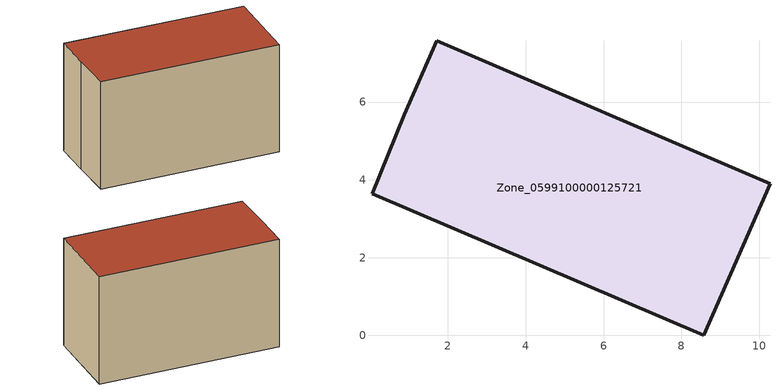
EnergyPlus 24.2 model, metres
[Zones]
Zone_0599100000125721
 floor ground (C_G): 0.06,3.65 0.88,5.67 1.71,7.58 10.28,3.9 8.57,0 z0
 wall outside (C_F): 10.28,3.9 1.71,7.58 0.88,5.67 0.06,3.65 8.57,0 10.28,3.9 z0:5.75
 roof outside (C_R): 0.88,5.67 0.06,3.65 8.57,0 10.28,3.9 1.71,7.58 z5.75
[BUILDING]
Pand.0599100000125721: North Axis=0; Terrain=City; Loads Convergence Tolerance Value=0.04; Temperature Convergence Tolerance Value=0.4; Solar Distribution=FullExterior; Maximum Number of Warmup Days=25; Minimum Number of Warmup Days=1
[Site:Location]
Rotterdam.The.Hague.AP_ZH_NLD Design_Conditions: Latitude=51.96; Longitude=4.45; Time Zone=1; Elevation=-4.5
[SITE:GROUNDTEMPERATURE:BUILDINGSURFACE]
18, 18, 18, 18, 18, 18, 18, 18, 18, 18, 18, 18
[MATERIAL] Thermal Absorptance=0.9; Solar Absorptance=0.7; Visible Absorptance=0.7
Name | Roughness | Thickness | Conductivity | Density | Specific Heat
G.TI.1946-1964 | MediumSmooth | 0.15 | 1 | 540 | 1210
F.TI.1946-1964 | Rough | 0.3 | 0.857143 | 1920 | 840
R.TI.1946-1964 | MediumRough | 0.2 | 0.277778 | 1500 | 1000
[CONSTRUCTION]
C_G: G.TI.1946-1964
C_F: F.TI.1946-1964
C_R: R.TI.1946-1964
[ZONE]
Zone_0599100000125721: Type=1; Multiplier=1; Ceiling Height=Autocalculate; Volume=Autocalculate; Floor Area=autocalculate; Part of Total Floor Area=Yes
[ZONEINFILTRATION:DESIGNFLOWRATE]
Infil_Zone_0599100000125721: Zone or ZoneList or Space or SpaceList=Zone_0599100000125721; Schedule=AlwaysOn; Design Flow Rate Calculation Method=Flow/Area; Flow Rate per Floor Area=0.003; Constant Term Coefficient=1; Temperature Term Coefficient=0; Velocity Term Coefficient=0; Velocity Squared Term Coefficient=0
[HVACTEMPLATE:ZONE:IDEALLOADSAIRSYSTEM]
Zone_0599100000125721: Maximum Heating Supply Air Temperature=50; Minimum Cooling Supply Air Temperature=13; Maximum Heating Supply Air Humidity Ratio=0.0156; Minimum Cooling Supply Air Humidity Ratio=0.0077; Heating Limit=NoLimit; Cooling Limit=NoLimit; Dehumidification Control Type=ConstantSensibleHeatRatio; Cooling Sensible Heat Ratio=0.7; Dehumidification Setpoint=60; Humidification Control Type=None; Humidification Setpoint=30; Outdoor Air Method=None; Outdoor Air Flow Rate per Person=0.00944; Outdoor Air Flow Rate per Zone Floor Area=0; Outdoor Air Flow Rate per Zone=0; Demand Controlled Ventilation Type=None; Outdoor Air Economizer Type=NoEconomizer; Heat Recovery Type=None; Sensible Heat Recovery Effectiveness=0.7; Latent Heat Recovery Effectiveness=0.65
[ZONECONTROL:THERMOSTAT]
ThermostatControl_Zone_0599100000125721: Zone or ZoneList=Zone_0599100000125721; Control Type Schedule=DualSetpointControlType; Control 1=Thermostat_Zone_0599100000125721; Temperature Difference Between Cutout And Setpoint=0
[THERMOSTATSETPOINT:DUALSETPOINT]
Thermostat_Zone_0599100000125721: Heating Setpoint Temperature Schedule=HeatingSetpoint_Zone_0599100000125721; Cooling Setpoint Temperature Schedule=CoolingSetpoint_Zone_0599100000125721
[SCHEDULE:COMPACT]
HeatingSetpoint_Zone_0599100000125721: Through: 12/31, For: AllDays, Until: 24:00, 21
CoolingSetpoint_Zone_0599100000125721: Through: 12/31, For: AllDays, Until: 24:00, 24
DualSetpointControlType: Through: 12/31, For: AllDays, Until: 24:00, 4
AlwaysOn: Through: 12/31, For: AllDays, Until: 24:00, 1
